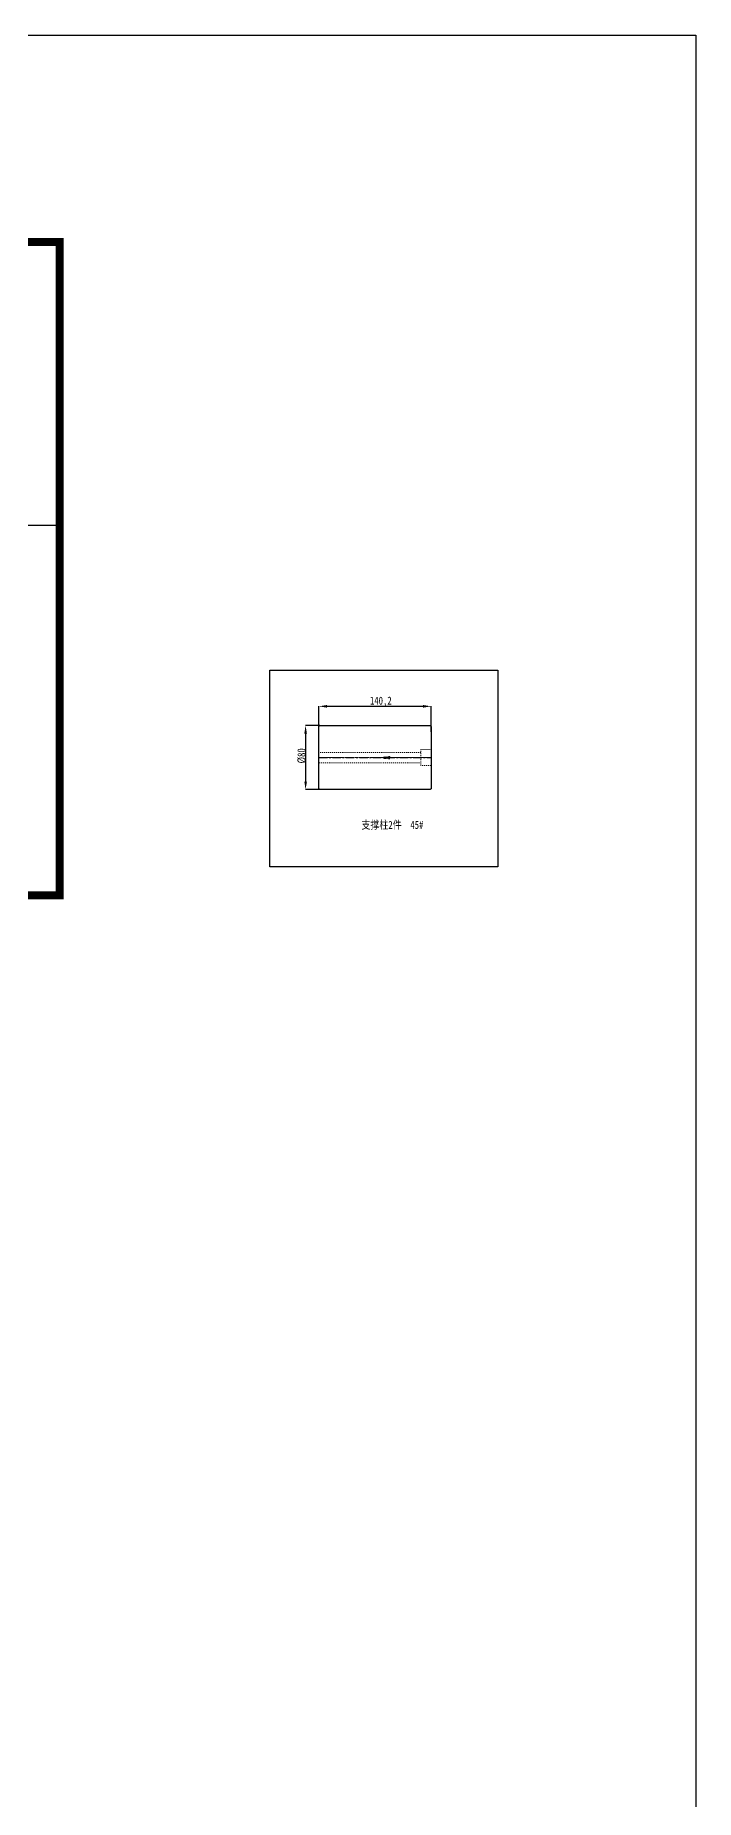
# Model space of a CAD drawing. Header units: millimetres. Extents: x 1803 to 4269, y -6912 to 1836.
# Drawn here: x 3443 to 4269, y -369 to 1836 of the extents above; entities that cross this region are included whole.
import ezdxf
from ezdxf.enums import TextEntityAlignment as Align

# ---------------------------------------------------------------- set-up
doc = ezdxf.new("R2010")
doc.units = ezdxf.units.MM
doc.header["$LTSCALE"] = 16.335
doc.header["$PDMODE"] = 3
doc.header["$PDSIZE"] = 0.3125
doc.linetypes.add('CENTER', pattern=[0.6, 0.375, -0.075, 0.075, -0.075])
doc.linetypes.add('HIDDEN', pattern=[0.2, 0.1, -0.1])
doc.layers.get('0').update_dxf_attribs({"linetype": 'CONTINUOUS'})
doc.layers.get('Defpoints').update_dxf_attribs({"linetype": 'CONTINUOUS'})
doc.layers.add('screw', color=33, linetype='CONTINUOUS', lineweight=13)
doc.styles.get("Standard").update_dxf_attribs({"font": 'txt', "width": 0.8})
doc.styles.add('TXT', font='txt.shx', dxfattribs={"bigfont": 'gbcbig.shx'})
doc.dimstyles.new('副本 ISO-25-1', dxfattribs={"dimtxt": 10, "dimasz": 10, "dimexe": 0, "dimexo": 0, "dimgap": 0, "dimtad": 1, "dimtxsty": 'Standard', "dimcen": 0, "dimclrd": 6, "dimclre": 6, "dimclrt": 4, "dimazin": 0, "dimtfac": 1, "dimtofl": 0, "dimtmove": 0, "dimatfit": 3, "dimfxl": 0, "dimarcsym": 0})

# ---------------------------------------------------------------- blocks, each defined once
blk = doc.blocks.new('*D129')
at = {"color": 6, "lineweight": -2}
for p, q in [((3799.2, 973.4), (3781.5, 973.4)), ((3781.5, 963.4), (3781.5, 903.4)), ((3799.2, 893.4), (3781.5, 893.4))]:
    blk.add_line(p, q, dxfattribs=at)
at = {"color": 6}
for points in [[(3779.9, 963.4), (3783.2, 963.4), (3781.5, 973.4)], [(3779.9, 903.4), (3783.2, 903.4), (3781.5, 893.4)]]:
    blk.add_solid(points, dxfattribs=at)
at = {"layer": 'Defpoints', "color": 0}
for p in [(3799.2, 973.4), (3781.5, 893.4), (3799.2, 893.4)]:
    blk.add_point(p, dxfattribs=at)
at = {"color": 4, "insert": (3776.5, 935.5), "char_height": 10, "attachment_point": 5, "rotation": 90}
blk.add_mtext('%%c80', dxfattribs=at)
blk = doc.blocks.new('*D130')
at = {"color": 6, "lineweight": -2}
for p, q in [((3798.2, 965.6), (3798.2, 997.4)), ((3808.2, 997.4), (3928.4, 997.4)), ((3938.4, 965.6), (3938.4, 997.4))]:
    blk.add_line(p, q, dxfattribs=at)
at = {"color": 6}
for points in [[(3808.2, 999), (3808.2, 995.7), (3798.2, 997.4)], [(3928.4, 999), (3928.4, 995.7), (3938.4, 997.4)]]:
    blk.add_solid(points, dxfattribs=at)
at = {"layer": 'Defpoints', "color": 0}
for p in [(3938.4, 997.4), (3798.2, 965.6), (3938.4, 965.6)]:
    blk.add_point(p, dxfattribs=at)
at = {"color": 4, "insert": (3875.6, 1003.2), "char_height": 10, "attachment_point": 5}
blk.add_mtext('140,2', dxfattribs=at)

msp = doc.modelspace()

# ---------------------------------------------------------------- linework, layer by layer
for p, q in [((2505.103, 1223.881), (3473.761, 1223.881)), ((3798.22, 972.365), (3799.22, 973.365)), ((3798.22, 894.365), (3798.22, 972.365)), ((3799.22, 973.365), (3937.42, 973.365)), ((3937.42, 973.365), (3938.42, 972.365)), ((3938.42, 972.365), (3938.42, 894.365)), ((3799.22, 893.365), (3798.22, 894.365)), ((3937.42, 893.365), (3799.22, 893.365)), ((3938.42, 894.365), (3937.42, 893.365))]:
    msp.add_line(p, q)
at = {"color": 1, "linetype": 'CENTER', "ltscale": 1.719145}
msp.add_line((3798.22, 933.365), (3938.42, 933.365), dxfattribs=at)
for points in [[(1803.007, 1835.847), (4269.41, 1835.847), (4269.41, -6912.165), (1803.007, -6912.165)], [(3736.827, 1042.402), (4021.742, 1042.402), (4021.742, 796.709), (3736.827, 796.709)]]:
    msp.add_lwpolyline(points, close=True)
at = {"const_width": 10}
msp.add_lwpolyline([(3473.761, 761.303), (2505.103, 761.303), (2505.103, 1577.762), (3473.761, 1577.762)], close=True, dxfattribs=at)
at = {"layer": 'screw', "color": 8, "linetype": 'HIDDEN', "ltscale": 0.746373}
for p, q in [((3925.42, 939.865), (3798.22, 939.865)), ((3798.22, 926.865), (3925.42, 926.865)), ((3925.42, 923.365), (3925.42, 943.365)), ((3925.42, 943.365), (3938.42, 943.365)), ((3938.42, 923.365), (3925.42, 923.365))]:
    msp.add_line(p, q, dxfattribs=at)
at = {"layer": 'screw', "color": 1, "linetype": 'CENTER', "ltscale": 0.466483}
msp.add_line((3938.42, 933.365), (3798.22, 933.365), dxfattribs=at)

# ---------------------------------------------------------------- texts
at = {"insert": (3851.382, 854.248), "char_height": 10, "width": 109.39173, "attachment_point": 1}
msp.add_mtext('{\\fSimSun|b0|i0|c134|p2;支撑柱2件  45#}', dxfattribs=at)
at = {"layer": 'screw', "color": 6, "linetype": 'HIDDEN', "ltscale": 0.746373, "style": 'TXT'}
msp.add_text('M12', height=3, rotation=360, dxfattribs=at).set_placement((3883.32, 933.365), align=Align.MIDDLE)

# ---------------------------------------------------------------- dimensions: what is measured, and where the dimension line sits
dim = msp.add_linear_dim(base=(3938.42, 997.383), p1=(3798.22, 965.629), p2=(3938.42, 965.629), dimstyle='副本 ISO-25-1', override={"dimfxl": 0.18, "dimarcsym": 1})
dim.commit()
dim.dimension.update_dxf_attribs({"geometry": '*D130', "text_midpoint": (3875.647, 997.383), "dimtype": 160})
dim = msp.add_linear_dim(base=(3781.526, 893.365), p1=(3799.22, 973.365), p2=(3799.22, 893.365), angle=90, text='%%c<>', dimstyle='副本 ISO-25-1', override={"dimfxl": 0.18, "dimarcsym": 1})
dim.commit()
dim.dimension.update_dxf_attribs({"geometry": '*D129', "text_midpoint": (3781.526, 935.526), "dimtype": 160})

doc.saveas('drawing.dxf')
